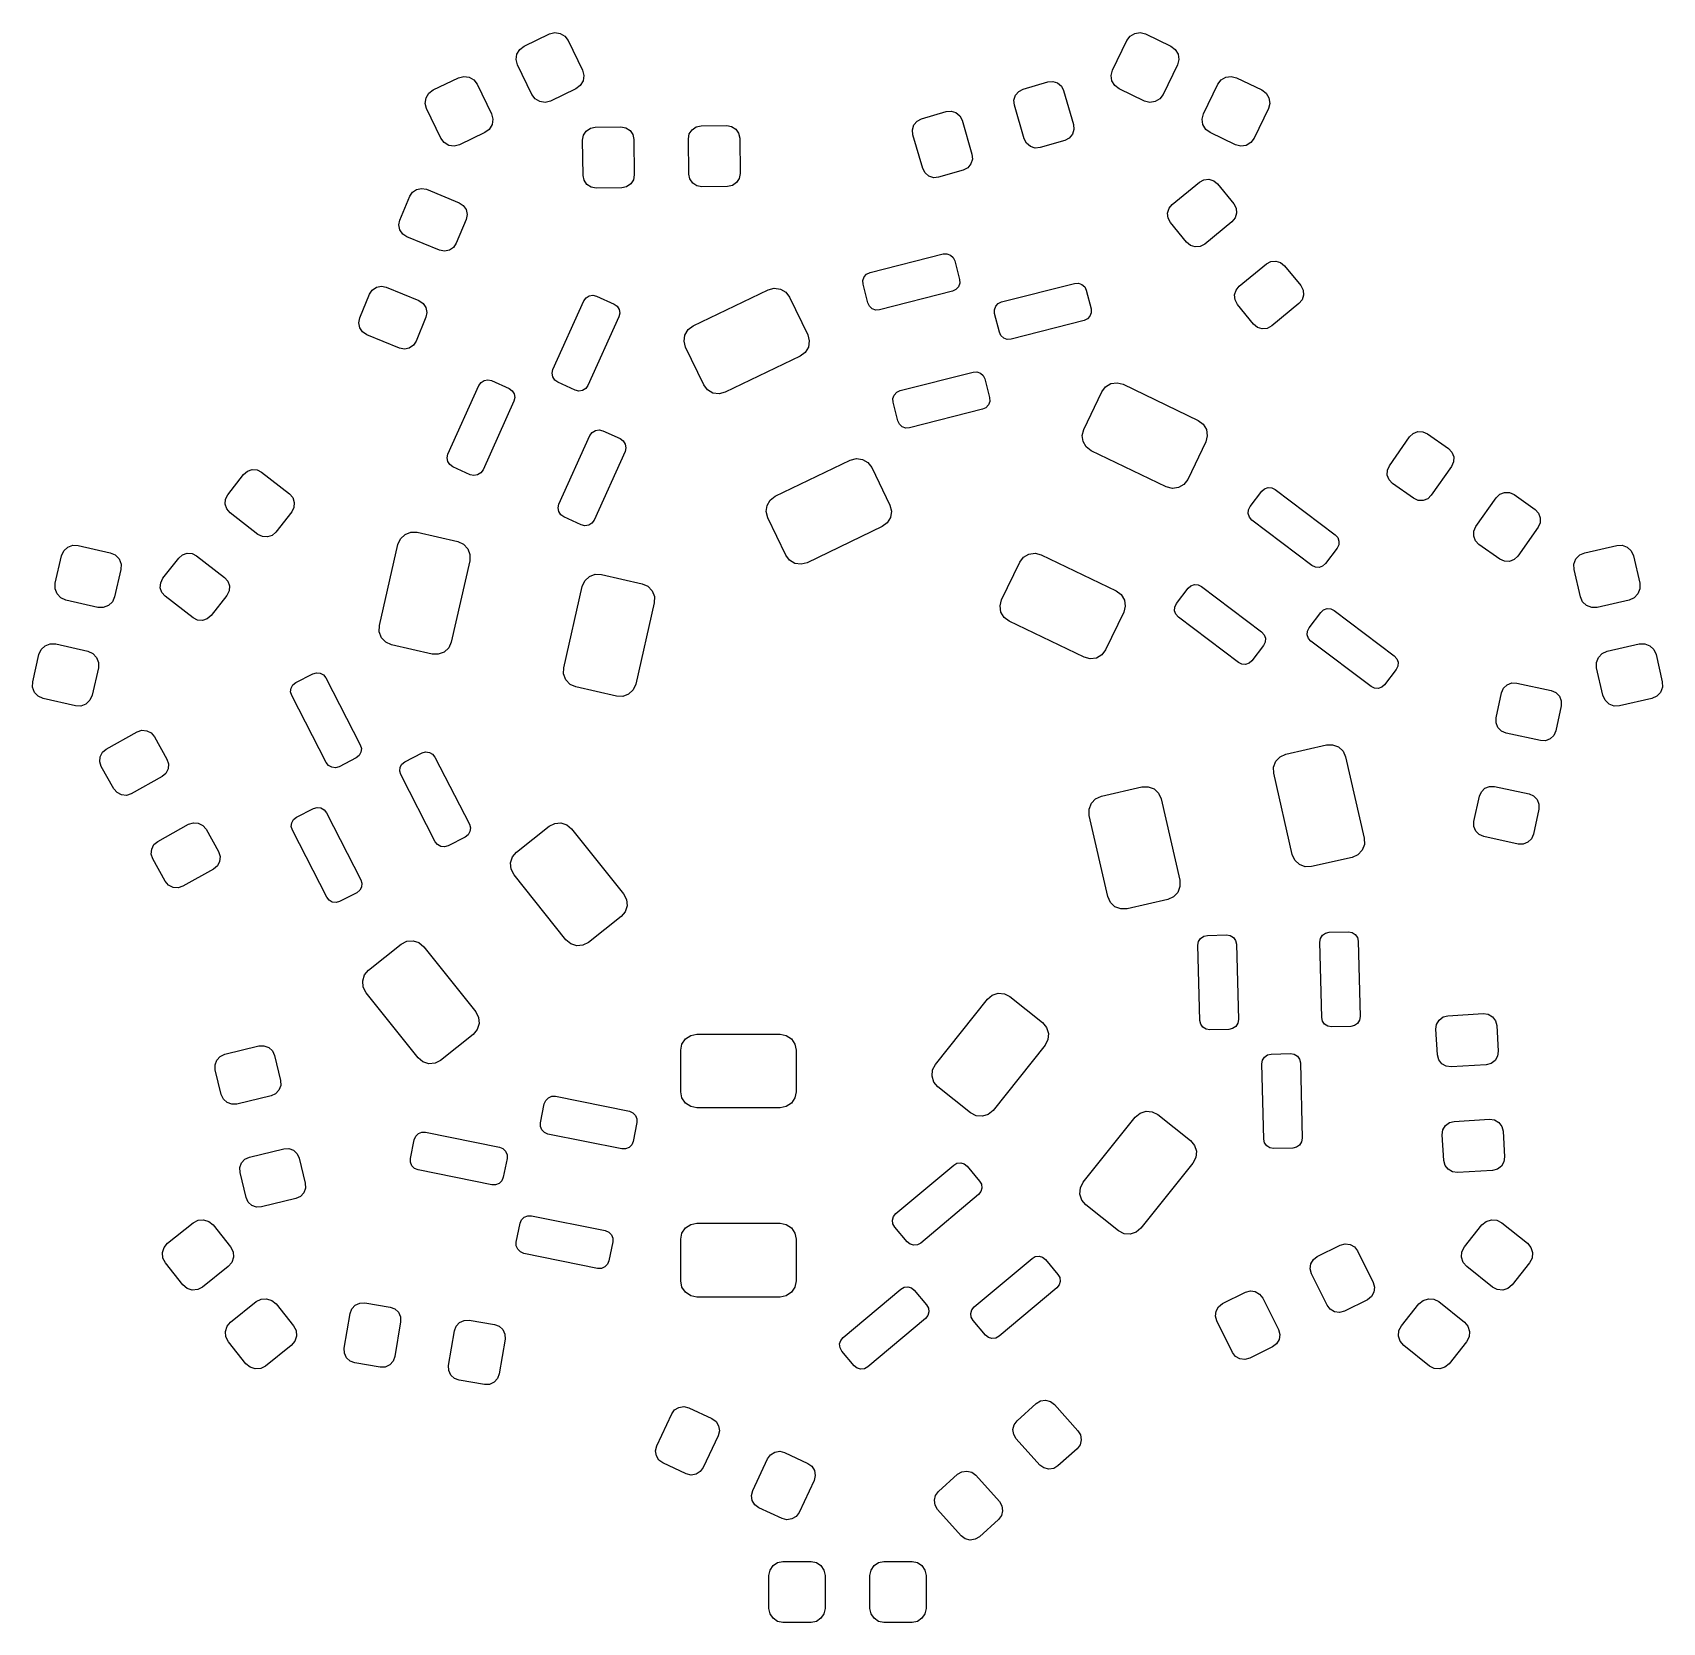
# Model space of a CAD drawing. Extents: x 37.3 to 62.7, y 63.2 to 88.
import ezdxf

# ---------------------------------------------------------------- set-up
doc = ezdxf.new("R2010")
doc.units = 0

msp = doc.modelspace()

# ---------------------------------------------------------------- linework, layer by layer
at = {"layer": 'Layer 1', "color": 7}
for points in [[(44.8552, 87.5251), (44.8339, 87.6077), (44.8458, 87.6922), (44.8892, 87.7658), (44.9574, 87.8171), (45.3515, 88.0069), (45.4342, 88.0282), (45.5187, 88.0163), (45.5922, 87.9729), (45.6435, 87.9047), (45.8659, 87.443), (45.8872, 87.3603), (45.8753, 87.2758), (45.8319, 87.2023), (45.7637, 87.151), (45.3696, 86.9612), (45.2869, 86.9398), (45.2024, 86.9518), (45.1289, 86.9951), (45.0776, 87.0633), (44.8552, 87.5251)], [(54.3565, 87.9047), (54.4078, 87.9729), (54.4813, 88.0163), (54.5658, 88.0282), (54.6485, 88.0069), (55.0426, 87.8171), (55.1108, 87.7658), (55.1542, 87.6922), (55.1661, 87.6077), (55.1448, 87.5251), (54.9224, 87.0633), (54.8711, 86.9951), (54.7976, 86.9518), (54.7131, 86.9398), (54.6304, 86.9612), (54.2363, 87.151), (54.1681, 87.2023), (54.1247, 87.2758), (54.1128, 87.3603), (54.1341, 87.443), (54.3565, 87.9047)], [(43.4362, 86.8417), (43.4148, 86.9244), (43.4268, 87.0089), (43.4701, 87.0824), (43.5383, 87.1337), (43.9325, 87.3235), (44.0152, 87.3449), (44.0997, 87.3329), (44.1732, 87.2896), (44.2245, 87.2214), (44.4469, 86.7596), (44.4682, 86.677), (44.4563, 86.5925), (44.4129, 86.5189), (44.3447, 86.4676), (43.9505, 86.2778), (43.8679, 86.2565), (43.7834, 86.2684), (43.7099, 86.3118), (43.6585, 86.38), (43.4362, 86.8417)], [(53.5251, 86.5948), (53.532, 86.517), (53.5086, 86.4426), (53.4584, 86.3828), (53.3892, 86.3467), (53.0053, 86.2345), (52.9276, 86.2277), (52.8531, 86.2511), (52.7933, 86.3012), (52.7572, 86.3704), (52.603, 86.8984), (52.5961, 86.9761), (52.6196, 87.0505), (52.6697, 87.1104), (52.7389, 87.1464), (53.1228, 87.2586), (53.2006, 87.2654), (53.275, 87.242), (53.3348, 87.1919), (53.3709, 87.1227), (53.5251, 86.5948)], [(55.7755, 87.2214), (55.8268, 87.2896), (55.9003, 87.3329), (55.9848, 87.3449), (56.0675, 87.3235), (56.4617, 87.1337), (56.5299, 87.0824), (56.5732, 87.0089), (56.5852, 86.9244), (56.5638, 86.8417), (56.3415, 86.38), (56.2901, 86.3118), (56.2166, 86.2684), (56.1321, 86.2565), (56.0495, 86.2778), (55.6553, 86.4676), (55.5871, 86.5189), (55.5437, 86.5925), (55.5318, 86.677), (55.5531, 86.7596), (55.7755, 87.2214)], [(51.9413, 86.1321), (51.9482, 86.0543), (51.9248, 85.9799), (51.8746, 85.9201), (51.8054, 85.884), (51.4215, 85.7718), (51.3438, 85.765), (51.2693, 85.7884), (51.2095, 85.8385), (51.1734, 85.9077), (51.0192, 86.4357), (51.0123, 86.5134), (51.0358, 86.5878), (51.0859, 86.6476), (51.1551, 86.6837), (51.539, 86.7959), (51.6168, 86.8027), (51.6912, 86.7793), (51.751, 86.7292), (51.7871, 86.66), (51.9413, 86.1321)], [(45.8689, 86.3506), (45.8831, 86.4273), (45.9257, 86.4928), (45.99, 86.5369), (46.0663, 86.5531), (46.4663, 86.5581), (46.543, 86.5438), (46.6085, 86.5013), (46.6526, 86.4369), (46.6688, 86.3606), (46.6756, 85.8106), (46.6614, 85.7339), (46.6188, 85.6685), (46.5545, 85.6243), (46.4782, 85.6082), (46.0782, 85.6032), (46.0015, 85.6174), (45.936, 85.66), (45.8919, 85.7243), (45.8757, 85.8007), (45.8689, 86.3506)], [(47.5187, 86.3712), (47.533, 86.4479), (47.5755, 86.5133), (47.6399, 86.5575), (47.7162, 86.5737), (48.1162, 86.5787), (48.1929, 86.5644), (48.2583, 86.5218), (48.3025, 86.4575), (48.3187, 86.3812), (48.3255, 85.8312), (48.3112, 85.7545), (48.2687, 85.6891), (48.2044, 85.6449), (48.128, 85.6287), (47.7281, 85.6237), (47.6513, 85.638), (47.5859, 85.6805), (47.5418, 85.7449), (47.5256, 85.8212), (47.5187, 86.3712)], [(55.4893, 85.6966), (55.5581, 85.7333), (55.6358, 85.7408), (55.7105, 85.718), (55.7707, 85.6684), (56.024, 85.3588), (56.0607, 85.2899), (56.0682, 85.2123), (56.0454, 85.1376), (55.9958, 85.0774), (55.5701, 84.7291), (55.5012, 84.6925), (55.4236, 84.6849), (55.3489, 84.7077), (55.2887, 84.7573), (55.0354, 85.0669), (54.9987, 85.1358), (54.9912, 85.2134), (55.014, 85.2881), (55.0636, 85.3483), (55.4893, 85.6966)], [(43.942, 85.375), (44.007, 85.3319), (44.0506, 85.2672), (44.0662, 85.1907), (44.0512, 85.1141), (43.8995, 84.744), (43.8564, 84.6789), (43.7917, 84.6353), (43.7152, 84.6198), (43.6386, 84.6348), (43.1297, 84.8433), (43.0647, 84.8865), (43.0211, 84.9512), (43.0055, 85.0277), (43.0205, 85.1042), (43.1722, 85.4744), (43.2153, 85.5394), (43.28, 85.583), (43.3565, 85.5985), (43.4331, 85.5836), (43.942, 85.375)], [(50.2431, 84.103), (50.24, 84.1615), (50.2595, 84.2167), (50.2987, 84.2602), (50.3515, 84.2854), (51.4901, 84.5754), (51.5486, 84.5785), (51.6038, 84.5589), (51.6473, 84.5198), (51.6725, 84.467), (51.7465, 84.1763), (51.7496, 84.1178), (51.7301, 84.0627), (51.691, 84.0191), (51.6382, 83.9939), (50.4995, 83.704), (50.4411, 83.7009), (50.3859, 83.7204), (50.3424, 83.7595), (50.3172, 83.8123), (50.2431, 84.103)], [(56.534, 84.4195), (56.6029, 84.4562), (56.6806, 84.4637), (56.7552, 84.4409), (56.8155, 84.3913), (57.0687, 84.0817), (57.1054, 84.0128), (57.1129, 83.9352), (57.0902, 83.8605), (57.0406, 83.8003), (56.6149, 83.452), (56.546, 83.4154), (56.4683, 83.4078), (56.3937, 83.4306), (56.3334, 83.4802), (56.0802, 83.7898), (56.0435, 83.8587), (56.036, 83.9363), (56.0587, 84.011), (56.1083, 84.0712), (56.534, 84.4195)], [(43.3163, 83.8483), (43.3813, 83.8051), (43.4249, 83.7404), (43.4404, 83.6639), (43.4255, 83.5874), (43.2738, 83.2172), (43.2307, 83.1522), (43.166, 83.1086), (43.0895, 83.0931), (43.0129, 83.108), (42.504, 83.3166), (42.4389, 83.3597), (42.3953, 83.4244), (42.3798, 83.5009), (42.3948, 83.5775), (42.5465, 83.9476), (42.5896, 84.0127), (42.6543, 84.0563), (42.7308, 84.0718), (42.8074, 84.0568), (43.3163, 83.8483)], [(45.4809, 82.5738), (45.4333, 82.6078), (45.4023, 82.6575), (45.3927, 82.7152), (45.4059, 82.7722), (45.8892, 83.8433), (45.9232, 83.8909), (45.9728, 83.9219), (46.0306, 83.9315), (46.0876, 83.9183), (46.361, 83.7949), (46.4087, 83.7609), (46.4396, 83.7112), (46.4493, 83.6535), (46.4361, 83.5965), (45.9528, 82.5255), (45.9188, 82.4778), (45.8691, 82.4469), (45.8114, 82.4372), (45.7544, 82.4504), (45.4809, 82.5738)], [(48.7642, 84.0175), (48.8586, 84.0419), (48.9552, 84.0282), (49.0392, 83.9787), (49.0979, 83.9007), (49.3799, 83.3151), (49.4043, 83.2207), (49.3906, 83.1241), (49.3411, 83.0401), (49.2631, 82.9814), (48.0919, 82.4174), (47.9974, 82.393), (47.9008, 82.4066), (47.8168, 82.4562), (47.7582, 82.5341), (47.4761, 83.1198), (47.4518, 83.2142), (47.4654, 83.3108), (47.515, 83.3948), (47.5929, 83.4535), (48.7642, 84.0175)], [(52.2946, 83.6451), (52.2915, 83.7035), (52.311, 83.7587), (52.3501, 83.8022), (52.4029, 83.8275), (53.5416, 84.1174), (53.6, 84.1205), (53.6552, 84.101), (53.6987, 84.0619), (53.724, 84.0091), (53.798, 83.7183), (53.8011, 83.6599), (53.7816, 83.6047), (53.7425, 83.5612), (53.6896, 83.536), (52.551, 83.246), (52.4925, 83.2429), (52.4373, 83.2624), (52.3938, 83.3015), (52.3686, 83.3544), (52.2946, 83.6451)], [(43.8438, 81.2555), (43.7962, 81.2895), (43.7652, 81.3391), (43.7556, 81.3969), (43.7688, 81.4539), (44.2521, 82.5249), (44.2861, 82.5725), (44.3357, 82.6035), (44.3935, 82.6131), (44.4505, 82.5999), (44.7239, 82.4766), (44.7716, 82.4425), (44.8025, 82.3929), (44.8122, 82.3352), (44.799, 82.2781), (44.3157, 81.2071), (44.2817, 81.1595), (44.232, 81.1285), (44.1743, 81.1189), (44.1173, 81.1321), (43.8438, 81.2555)], [(50.712, 82.2618), (50.7089, 82.3202), (50.7284, 82.3754), (50.7675, 82.4189), (50.8203, 82.4442), (51.959, 82.7341), (52.0174, 82.7372), (52.0726, 82.7177), (52.1161, 82.6786), (52.1414, 82.6258), (52.2154, 82.335), (52.2185, 82.2766), (52.199, 82.2214), (52.1598, 82.1779), (52.107, 82.1527), (50.9684, 81.8627), (50.9099, 81.8596), (50.8547, 81.8791), (50.8112, 81.9183), (50.786, 81.9711), (50.712, 82.2618)], [(55.4704, 81.9783), (55.5483, 81.9196), (55.5979, 81.8356), (55.6115, 81.739), (55.5871, 81.6446), (55.3051, 81.0589), (55.2465, 80.981), (55.1625, 80.9314), (55.0659, 80.9178), (54.9714, 80.9422), (53.8002, 81.5062), (53.7222, 81.5649), (53.6727, 81.6489), (53.659, 81.7455), (53.6834, 81.8399), (53.9654, 82.4255), (54.0241, 82.5035), (54.1081, 82.553), (54.2047, 82.5667), (54.2991, 82.5423), (55.4704, 81.9783)], [(45.5757, 80.474), (45.5281, 80.508), (45.4971, 80.5577), (45.4875, 80.6154), (45.5007, 80.6724), (45.9839, 81.7435), (46.0179, 81.7911), (46.0676, 81.8221), (46.1253, 81.8317), (46.1823, 81.8185), (46.4558, 81.6951), (46.5034, 81.6611), (46.5344, 81.6114), (46.544, 81.5537), (46.5308, 81.4967), (46.0476, 80.4257), (46.0135, 80.378), (45.9639, 80.3471), (45.9062, 80.3374), (45.8491, 80.3506), (45.5757, 80.474)], [(59.1045, 80.8127), (59.048, 80.7588), (58.9752, 80.7307), (58.8972, 80.7326), (58.8259, 80.7642), (58.4988, 80.9945), (58.4449, 81.051), (58.4168, 81.1238), (58.4187, 81.2018), (58.4504, 81.2732), (58.7669, 81.7229), (58.8234, 81.7767), (58.8962, 81.8048), (58.9743, 81.8029), (59.0456, 81.7713), (59.3727, 81.5411), (59.4265, 81.4846), (59.4546, 81.4118), (59.4527, 81.3338), (59.4211, 81.2624), (59.1045, 80.8127)], [(50.0441, 81.3597), (50.1386, 81.384), (50.2352, 81.3704), (50.3192, 81.3208), (50.3778, 81.2429), (50.6599, 80.6573), (50.6842, 80.5628), (50.6706, 80.4662), (50.621, 80.3822), (50.5431, 80.3235), (49.3718, 79.7595), (49.2774, 79.7351), (49.1808, 79.7488), (49.0968, 79.7983), (49.0381, 79.8763), (48.7561, 80.4619), (48.7317, 80.5564), (48.7454, 80.6529), (48.7949, 80.737), (48.8729, 80.7956), (50.0441, 81.3597)], [(40.3719, 80.5396), (40.3208, 80.5986), (40.2962, 80.6726), (40.3018, 80.7505), (40.3367, 80.8203), (40.5822, 81.1361), (40.6412, 81.1872), (40.7152, 81.2118), (40.7931, 81.2062), (40.8628, 81.1712), (41.2971, 80.8337), (41.3482, 80.7747), (41.3728, 80.7007), (41.3672, 80.6228), (41.3323, 80.5531), (41.0868, 80.2372), (41.0278, 80.1862), (40.9537, 80.1615), (40.8759, 80.1671), (40.8061, 80.2021), (40.3719, 80.5396)], [(56.4594, 80.8753), (56.5031, 80.9142), (56.5584, 80.9333), (56.6168, 80.9298), (56.6695, 80.9043), (57.6061, 80.1948), (57.645, 80.1511), (57.6641, 80.0958), (57.6607, 80.0373), (57.6351, 79.9847), (57.454, 79.7455), (57.4102, 79.7067), (57.3549, 79.6875), (57.2965, 79.691), (57.2438, 79.7165), (56.3072, 80.426), (56.2683, 80.4698), (56.2492, 80.5251), (56.2527, 80.5835), (56.2782, 80.6362), (56.4594, 80.8753)], [(60.4538, 79.8629), (60.3973, 79.8091), (60.3245, 79.781), (60.2464, 79.7829), (60.1751, 79.8145), (59.848, 80.0447), (59.7942, 80.1012), (59.7661, 80.174), (59.768, 80.252), (59.7996, 80.3234), (60.1162, 80.7731), (60.1727, 80.827), (60.2455, 80.8551), (60.3235, 80.8532), (60.3948, 80.8216), (60.7219, 80.5913), (60.7758, 80.5348), (60.8039, 80.462), (60.802, 80.384), (60.7704, 80.3126), (60.4538, 79.8629)], [(42.9886, 80.0459), (43.0284, 80.1349), (43.0993, 80.2019), (43.1904, 80.2367), (43.2879, 80.234), (43.9216, 80.0893), (44.0107, 80.0495), (44.0777, 79.9786), (44.1125, 79.8875), (44.1097, 79.79), (43.8205, 78.5225), (43.7806, 78.4335), (43.7097, 78.3665), (43.6186, 78.3317), (43.5211, 78.3344), (42.8874, 78.4791), (42.7984, 78.5189), (42.7313, 78.5898), (42.6966, 78.6809), (42.6993, 78.7784), (42.9886, 80.0459)], [(37.809, 79.1766), (37.7311, 79.2115), (37.6725, 79.2735), (37.6421, 79.3532), (37.6445, 79.4386), (37.7418, 79.8651), (37.7767, 79.943), (37.8387, 80.0016), (37.9184, 80.0321), (38.0037, 80.0297), (38.5034, 79.9156), (38.5813, 79.8808), (38.6399, 79.8188), (38.6704, 79.739), (38.668, 79.6537), (38.5706, 79.2272), (38.5358, 79.1493), (38.4737, 79.0906), (38.394, 79.0602), (38.3087, 79.0626), (37.809, 79.1766)], [(39.3593, 79.2369), (39.3082, 79.2959), (39.2836, 79.3699), (39.2892, 79.4477), (39.3241, 79.5175), (39.5696, 79.8333), (39.6286, 79.8844), (39.7026, 79.909), (39.7805, 79.9034), (39.8502, 79.8685), (40.2845, 79.531), (40.3356, 79.472), (40.3602, 79.3979), (40.3546, 79.3201), (40.3197, 79.2503), (40.0742, 78.9345), (40.0152, 78.8834), (39.9411, 78.8588), (39.8633, 78.8644), (39.7935, 78.8993), (39.3593, 79.2369)], [(54.1904, 79.3204), (54.2684, 79.2618), (54.3179, 79.1777), (54.3316, 79.0811), (54.3072, 78.9867), (54.0252, 78.4011), (53.9665, 78.3231), (53.8825, 78.2736), (53.7859, 78.2599), (53.6915, 78.2843), (52.5202, 78.8483), (52.4423, 78.907), (52.3927, 78.991), (52.3791, 79.0876), (52.4034, 79.1821), (52.6854, 79.7677), (52.7441, 79.8456), (52.8281, 79.8952), (52.9247, 79.9088), (53.0192, 79.8845), (54.1904, 79.3204)], [(61.9963, 80.0297), (62.0816, 80.0321), (62.1613, 80.0016), (62.2233, 79.943), (62.2582, 79.8651), (62.3555, 79.4386), (62.3579, 79.3532), (62.3275, 79.2735), (62.2689, 79.2115), (62.191, 79.1766), (61.6913, 79.0626), (61.606, 79.0602), (61.5262, 79.0906), (61.4642, 79.1493), (61.4294, 79.2272), (61.332, 79.6537), (61.3296, 79.739), (61.3601, 79.8188), (61.4187, 79.8808), (61.4966, 79.9156), (61.9963, 80.0297)], [(45.8646, 79.3894), (45.9045, 79.4785), (45.9753, 79.5455), (46.0665, 79.5803), (46.164, 79.5775), (46.7977, 79.4329), (46.8867, 79.393), (46.9537, 79.3222), (46.9885, 79.231), (46.9858, 79.1335), (46.6965, 77.8661), (46.6567, 77.7771), (46.5858, 77.7101), (46.4946, 77.6753), (46.3971, 77.678), (45.7634, 77.8226), (45.6744, 77.8625), (45.6074, 77.9334), (45.5726, 78.0245), (45.5753, 78.122), (45.8646, 79.3894)], [(55.3121, 79.3607), (55.3559, 79.3996), (55.4112, 79.4188), (55.4696, 79.4153), (55.5223, 79.3897), (56.4589, 78.6803), (56.4978, 78.6365), (56.5169, 78.5812), (56.5135, 78.5228), (56.4879, 78.4701), (56.3068, 78.231), (56.263, 78.1921), (56.2077, 78.173), (56.1493, 78.1764), (56.0966, 78.202), (55.16, 78.9115), (55.1211, 78.9552), (55.102, 79.0105), (55.1054, 79.0689), (55.131, 79.1216), (55.3121, 79.3607)], [(57.3804, 78.9859), (57.4241, 79.0247), (57.4794, 79.0439), (57.5378, 79.0404), (57.5905, 79.0149), (58.5271, 78.3054), (58.566, 78.2616), (58.5852, 78.2063), (58.5817, 78.1479), (58.5561, 78.0953), (58.375, 77.8561), (58.3312, 77.8173), (58.2759, 77.7981), (58.2175, 77.8016), (58.1648, 77.8271), (57.2282, 78.5366), (57.1894, 78.5804), (57.1702, 78.6357), (57.1737, 78.6941), (57.1992, 78.7467), (57.3804, 78.9859)], [(37.4586, 77.6411), (37.3807, 77.676), (37.322, 77.738), (37.2916, 77.8177), (37.294, 77.903), (37.3913, 78.3296), (37.4262, 78.4075), (37.4882, 78.4661), (37.568, 78.4966), (37.6533, 78.4942), (38.1529, 78.3801), (38.2308, 78.3453), (38.2895, 78.2832), (38.3199, 78.2035), (38.3175, 78.1182), (38.2202, 77.6917), (38.1853, 77.6137), (38.1233, 77.5551), (38.0435, 77.5247), (37.9582, 77.5271), (37.4586, 77.6411)], [(62.3467, 78.4942), (62.432, 78.4966), (62.5118, 78.4661), (62.5738, 78.4075), (62.6087, 78.3296), (62.706, 77.903), (62.7084, 77.8177), (62.678, 77.738), (62.6193, 77.676), (62.5414, 77.6411), (62.0418, 77.5271), (61.9565, 77.5247), (61.8767, 77.5551), (61.8147, 77.6137), (61.7798, 77.6917), (61.6825, 78.1182), (61.6801, 78.2035), (61.7105, 78.2832), (61.7692, 78.3453), (61.8471, 78.3801), (62.3467, 78.4942)], [(42.0702, 76.5788), (42.0139, 76.5627), (41.9558, 76.5695), (41.9047, 76.5979), (41.8683, 76.6438), (41.3323, 77.6894), (41.3162, 77.7457), (41.323, 77.8038), (41.3515, 77.855), (41.3973, 77.8913), (41.6643, 78.0282), (41.7206, 78.0442), (41.7787, 78.0375), (41.8298, 78.009), (41.8662, 77.9631), (42.4022, 76.9175), (42.4183, 76.8613), (42.4115, 76.8031), (42.3831, 76.752), (42.3372, 76.7156), (42.0702, 76.5788)], [(60.9761, 77.7673), (61.0478, 77.7363), (61.1021, 77.6802), (61.1308, 77.6077), (61.1296, 77.5297), (61.0455, 77.1386), (61.0145, 77.067), (60.9584, 77.0127), (60.8859, 76.9839), (60.8079, 76.9852), (60.2702, 77.1009), (60.1985, 77.1318), (60.1442, 77.1879), (60.1155, 77.2604), (60.1167, 77.3385), (60.2009, 77.7295), (60.2318, 77.8011), (60.2879, 77.8554), (60.3604, 77.8842), (60.4384, 77.883), (60.9761, 77.7673)], [(38.9207, 77.1221), (38.9949, 77.1461), (39.0727, 77.1398), (39.1422, 77.1043), (39.1927, 77.0448), (39.3875, 76.6955), (39.4115, 76.6212), (39.4053, 76.5434), (39.3697, 76.4739), (39.3103, 76.4234), (38.8299, 76.1555), (38.7556, 76.1316), (38.6778, 76.1378), (38.6084, 76.1734), (38.5578, 76.2328), (38.363, 76.5822), (38.339, 76.6564), (38.3453, 76.7342), (38.3809, 76.8037), (38.4403, 76.8543), (38.9207, 77.1221)], [(43.771, 75.3437), (43.7147, 75.3276), (43.6566, 75.3344), (43.6054, 75.3628), (43.5691, 75.4087), (43.033, 76.4543), (43.017, 76.5106), (43.0238, 76.5687), (43.0522, 76.6199), (43.0981, 76.6562), (43.3651, 76.7931), (43.4213, 76.8091), (43.4795, 76.8024), (43.5306, 76.7739), (43.567, 76.728), (44.103, 75.6824), (44.119, 75.6261), (44.1123, 75.568), (44.0838, 75.5169), (44.038, 75.4805), (43.771, 75.3437)], [(58.0573, 75.4637), (58.06, 75.3662), (58.0252, 75.2751), (57.9582, 75.2042), (57.8692, 75.1643), (57.2355, 75.0197), (57.138, 75.017), (57.0468, 75.0517), (56.9759, 75.1188), (56.9361, 75.2078), (56.6468, 76.4752), (56.6441, 76.5727), (56.6789, 76.6638), (56.7459, 76.7347), (56.8349, 76.7746), (57.4686, 76.9192), (57.5661, 76.9219), (57.6573, 76.8872), (57.7282, 76.8201), (57.768, 76.7311), (58.0573, 75.4637)], [(55.1812, 74.8073), (55.184, 74.7098), (55.1492, 74.6186), (55.0822, 74.5477), (54.9931, 74.5079), (54.3594, 74.3633), (54.2619, 74.3605), (54.1708, 74.3953), (54.0999, 74.4623), (54.0601, 74.5514), (53.7708, 75.8188), (53.7681, 75.9163), (53.8028, 76.0074), (53.8699, 76.0783), (53.9589, 76.1181), (54.5926, 76.2628), (54.6901, 76.2655), (54.7812, 76.2307), (54.8521, 76.1637), (54.892, 76.0747), (55.1812, 74.8073)], [(60.6291, 76.1542), (60.7007, 76.1232), (60.755, 76.0672), (60.7837, 75.9946), (60.7825, 75.9166), (60.6984, 75.5255), (60.6674, 75.4539), (60.6114, 75.3996), (60.5388, 75.3709), (60.4608, 75.3721), (59.9231, 75.4878), (59.8515, 75.5188), (59.7972, 75.5748), (59.7684, 75.6473), (59.7696, 75.7254), (59.8538, 76.1164), (59.8848, 76.188), (59.9408, 76.2424), (60.0133, 76.2711), (60.0914, 76.2699), (60.6291, 76.1542)], [(42.0802, 74.4769), (42.024, 74.4608), (41.9658, 74.4676), (41.9147, 74.496), (41.8783, 74.5419), (41.3423, 75.5875), (41.3263, 75.6438), (41.333, 75.7019), (41.3615, 75.7531), (41.4073, 75.7894), (41.6743, 75.9263), (41.7306, 75.9423), (41.7887, 75.9356), (41.8399, 75.9071), (41.8762, 75.8612), (42.4123, 74.8156), (42.4283, 74.7593), (42.4216, 74.7012), (42.3931, 74.6501), (42.3472, 74.6137), (42.0802, 74.4769)], [(39.7242, 75.681), (39.7985, 75.705), (39.8762, 75.6987), (39.9457, 75.6631), (39.9963, 75.6037), (40.1911, 75.2543), (40.2151, 75.1801), (40.2088, 75.1023), (40.1732, 75.0328), (40.1138, 74.9823), (39.6334, 74.7144), (39.5592, 74.6904), (39.4814, 74.6967), (39.4119, 74.7323), (39.3613, 74.7917), (39.1665, 75.1411), (39.1426, 75.2153), (39.1488, 75.2931), (39.1844, 75.3626), (39.2438, 75.4131), (39.7242, 75.681)], [(44.7991, 74.8933), (44.7544, 74.98), (44.7462, 75.0772), (44.7758, 75.1701), (44.8387, 75.2446), (45.3469, 75.6499), (45.4336, 75.6947), (45.5308, 75.7029), (45.6237, 75.6733), (45.6982, 75.6103), (46.5088, 74.5939), (46.5535, 74.5073), (46.5617, 74.4101), (46.5321, 74.3171), (46.4692, 74.2426), (45.961, 73.8373), (45.8743, 73.7926), (45.7771, 73.7844), (45.6842, 73.814), (45.6097, 73.8769), (44.7991, 74.8933)], [(57.8115, 74.0028), (57.8692, 73.9928), (57.9187, 73.9615), (57.9524, 73.9137), (57.9652, 73.8566), (57.9945, 72.6819), (57.9845, 72.6243), (57.9533, 72.5748), (57.9054, 72.5411), (57.8483, 72.5282), (57.5484, 72.5208), (57.4907, 72.5308), (57.4413, 72.562), (57.4076, 72.6099), (57.3947, 72.667), (57.3654, 73.8416), (57.3754, 73.8993), (57.4067, 73.9487), (57.4545, 73.9825), (57.5116, 73.9953), (57.8115, 74.0028)], [(42.4927, 73.054), (42.4479, 73.1407), (42.4398, 73.2379), (42.4694, 73.3308), (42.5323, 73.4053), (43.0405, 73.8106), (43.1272, 73.8554), (43.2244, 73.8636), (43.3173, 73.834), (43.3918, 73.771), (44.2024, 72.7546), (44.2471, 72.668), (44.2553, 72.5708), (44.2257, 72.4778), (44.1628, 72.4033), (43.6546, 71.998), (43.5679, 71.9533), (43.4707, 71.9451), (43.3778, 71.9747), (43.3033, 72.0376), (42.4927, 73.054)], [(55.9121, 73.9554), (55.9698, 73.9454), (56.0193, 73.9141), (56.053, 73.8663), (56.0658, 73.8092), (56.0951, 72.6346), (56.0851, 72.5769), (56.0538, 72.5274), (56.006, 72.4937), (55.9489, 72.4809), (55.649, 72.4734), (55.5913, 72.4834), (55.5419, 72.5147), (55.5082, 72.5625), (55.4953, 72.6196), (55.466, 73.7942), (55.476, 73.8519), (55.5073, 73.9014), (55.5551, 73.9351), (55.6122, 73.9479), (55.9121, 73.9554)], [(52.2705, 71.2187), (52.1959, 71.1558), (52.103, 71.1261), (52.0058, 71.1343), (51.9191, 71.1791), (51.411, 71.5844), (51.348, 71.6589), (51.3184, 71.7519), (51.3266, 71.8491), (51.3714, 71.9357), (52.1819, 72.9521), (52.2564, 73.015), (52.3494, 73.0447), (52.4466, 73.0365), (52.5332, 72.9917), (53.0414, 72.5864), (53.1044, 72.5119), (53.134, 72.4189), (53.1258, 72.3217), (53.081, 72.2351), (52.2705, 71.2187)], [(59.4118, 71.8957), (59.3345, 71.9063), (59.2671, 71.9457), (59.22, 72.0079), (59.2002, 72.0833), (59.1763, 72.4826), (59.1869, 72.5599), (59.2263, 72.6273), (59.2885, 72.6745), (59.364, 72.6942), (59.913, 72.7271), (59.9903, 72.7165), (60.0577, 72.6771), (60.1048, 72.6149), (60.1246, 72.5394), (60.1485, 72.1402), (60.1379, 72.0628), (60.0985, 71.9955), (60.0363, 71.9483), (59.9608, 71.9286), (59.4118, 71.8957)], [(40.4752, 71.316), (40.3972, 71.3129), (40.324, 71.3398), (40.2666, 71.3927), (40.2339, 71.4635), (40.14, 71.8524), (40.1368, 71.9303), (40.1638, 72.0036), (40.2167, 72.061), (40.2875, 72.0937), (40.8221, 72.2228), (40.9001, 72.2259), (40.9733, 72.199), (41.0307, 72.1461), (41.0635, 72.0753), (41.1573, 71.6865), (41.1605, 71.6085), (41.1336, 71.5352), (41.0807, 71.4779), (41.0098, 71.4451), (40.4752, 71.316)], [(47.65, 71.257), (47.5543, 71.276), (47.4732, 71.3302), (47.419, 71.4113), (47.4, 71.507), (47.4, 72.157), (47.419, 72.2527), (47.4732, 72.3338), (47.5543, 72.388), (47.65, 72.407), (48.95, 72.407), (49.0457, 72.388), (49.1268, 72.3338), (49.181, 72.2527), (49.2, 72.157), (49.2, 71.507), (49.181, 71.4113), (49.1268, 71.3302), (49.0457, 71.276), (48.95, 71.257), (47.65, 71.257)], [(56.9086, 72.1047), (56.9663, 72.0947), (57.0157, 72.0634), (57.0494, 72.0156), (57.0623, 71.9585), (57.0916, 70.7838), (57.0816, 70.7262), (57.0503, 70.6767), (57.0025, 70.643), (56.9454, 70.6301), (56.6454, 70.6227), (56.5878, 70.6327), (56.5383, 70.6639), (56.5046, 70.7118), (56.4918, 70.7689), (56.4625, 71.9435), (56.4724, 72.0012), (56.5037, 72.0506), (56.5516, 72.0844), (56.6087, 72.0972), (56.9086, 72.1047)], [(46.6569, 70.734), (46.6343, 70.68), (46.5928, 70.6387), (46.5387, 70.6165), (46.4801, 70.6167), (45.3284, 70.8495), (45.2744, 70.8721), (45.2332, 70.9136), (45.2109, 70.9677), (45.2111, 71.0262), (45.2706, 71.3203), (45.2931, 71.3743), (45.3346, 71.4155), (45.3888, 71.4378), (45.4473, 71.4376), (46.599, 71.2048), (46.653, 71.1822), (46.6943, 71.1407), (46.7165, 71.0866), (46.7163, 71.028), (46.6569, 70.734)], [(54.5769, 69.3794), (54.5023, 69.3165), (54.4094, 69.2869), (54.3122, 69.2951), (54.2255, 69.3398), (53.7174, 69.7451), (53.6544, 69.8196), (53.6248, 69.9126), (53.633, 70.0098), (53.6778, 70.0964), (54.4883, 71.1128), (54.5628, 71.1757), (54.6558, 71.2054), (54.753, 71.1972), (54.8396, 71.1524), (55.3478, 70.7471), (55.4108, 70.6726), (55.4404, 70.5797), (55.4322, 70.4825), (55.3874, 70.3958), (54.5769, 69.3794)], [(59.5105, 70.2486), (59.4332, 70.2592), (59.3658, 70.2986), (59.3187, 70.3608), (59.2989, 70.4363), (59.275, 70.8356), (59.2856, 70.9129), (59.325, 70.9803), (59.3872, 71.0274), (59.4627, 71.0472), (60.0117, 71.0801), (60.089, 71.0695), (60.1563, 71.0301), (60.2035, 70.9679), (60.2233, 70.8924), (60.2472, 70.4931), (60.2366, 70.4158), (60.1972, 70.3484), (60.135, 70.3013), (60.0595, 70.2815), (59.5105, 70.2486)], [(44.6308, 70.1743), (44.6082, 70.1203), (44.5667, 70.0791), (44.5126, 70.0568), (44.4541, 70.057), (43.3024, 70.2899), (43.2484, 70.3124), (43.2071, 70.3539), (43.1849, 70.4081), (43.1851, 70.4666), (43.2445, 70.7607), (43.2671, 70.8147), (43.3086, 70.8559), (43.3627, 70.8781), (43.4213, 70.878), (44.573, 70.6451), (44.627, 70.6226), (44.6682, 70.5811), (44.6904, 70.5269), (44.6903, 70.4684), (44.6308, 70.1743)], [(40.8624, 69.7121), (40.7844, 69.709), (40.7112, 69.7359), (40.6538, 69.7888), (40.621, 69.8596), (40.5272, 70.2484), (40.524, 70.3264), (40.5509, 70.3997), (40.6038, 70.457), (40.6747, 70.4898), (41.2093, 70.6188), (41.2873, 70.622), (41.3605, 70.5951), (41.4179, 70.5422), (41.4507, 70.4714), (41.5445, 70.0825), (41.5477, 70.0046), (41.5208, 69.9313), (41.4679, 69.8739), (41.397, 69.8412), (40.8624, 69.7121)], [(52.0602, 70.1161), (52.0883, 70.0648), (52.0947, 70.0067), (52.0783, 69.9505), (52.0417, 69.9048), (51.1416, 69.1495), (51.0903, 69.1214), (51.0321, 69.115), (50.9759, 69.1314), (50.9303, 69.168), (50.7374, 69.3979), (50.7093, 69.4492), (50.7029, 69.5073), (50.7193, 69.5635), (50.7559, 69.6092), (51.656, 70.3645), (51.7073, 70.3926), (51.7655, 70.399), (51.8217, 70.3826), (51.8674, 70.346), (52.0602, 70.1161)], [(39.9429, 68.4625), (39.8671, 68.4234), (39.7821, 68.4162), (39.7007, 68.4421), (39.6355, 68.4972), (39.3627, 68.8392), (39.3236, 68.915), (39.3164, 69.0001), (39.3423, 69.0814), (39.3974, 69.1466), (39.7981, 69.4662), (39.8739, 69.5053), (39.9589, 69.5125), (40.0403, 69.4866), (40.1055, 69.4315), (40.3783, 69.0895), (40.4174, 69.0137), (40.4246, 68.9286), (40.3987, 68.8473), (40.3436, 68.7821), (39.9429, 68.4625)], [(46.2804, 68.8716), (46.2578, 68.8176), (46.2163, 68.7764), (46.1622, 68.7542), (46.1037, 68.7543), (44.952, 68.9872), (44.8979, 69.0097), (44.8567, 69.0512), (44.8345, 69.1054), (44.8346, 69.1639), (44.8941, 69.458), (44.9167, 69.512), (44.9582, 69.5532), (45.0123, 69.5755), (45.0708, 69.5753), (46.2225, 69.3424), (46.2765, 69.3199), (46.3178, 69.2784), (46.34, 69.2242), (46.3398, 69.1657), (46.2804, 68.8716)], [(47.65, 68.307), (47.5543, 68.326), (47.4732, 68.3802), (47.419, 68.4613), (47.4, 68.557), (47.4, 69.207), (47.419, 69.3027), (47.4732, 69.3838), (47.5543, 69.438), (47.65, 69.457), (48.95, 69.457), (49.0457, 69.438), (49.1268, 69.3838), (49.181, 69.3027), (49.2, 69.207), (49.2, 68.557), (49.181, 68.4613), (49.1268, 68.3802), (49.0457, 68.326), (48.95, 68.307), (47.65, 68.307)], [(60.6026, 69.1466), (60.6577, 69.0814), (60.6836, 69.0001), (60.6764, 68.915), (60.6373, 68.8392), (60.3645, 68.4972), (60.2993, 68.4421), (60.2179, 68.4162), (60.1329, 68.4234), (60.0571, 68.4625), (59.6564, 68.7821), (59.6013, 68.8473), (59.5754, 68.9286), (59.5826, 69.0137), (59.6217, 69.0895), (59.8945, 69.4315), (59.9597, 69.4866), (60.0411, 69.5125), (60.1261, 69.5053), (60.2019, 69.4662), (60.6026, 69.1466)], [(58.1978, 68.5336), (58.2182, 68.4583), (58.2083, 68.3809), (58.1694, 68.3132), (58.1077, 68.2655), (57.7495, 68.0874), (57.6742, 68.067), (57.5968, 68.077), (57.5291, 68.1158), (57.4814, 68.1775), (57.2366, 68.67), (57.2161, 68.7454), (57.2261, 68.8228), (57.2649, 68.8905), (57.3267, 68.9382), (57.6849, 69.1162), (57.7602, 69.1366), (57.8376, 69.1267), (57.9053, 69.0879), (57.953, 69.0261), (58.1978, 68.5336)], [(53.2815, 68.6607), (53.3096, 68.6094), (53.316, 68.5512), (53.2996, 68.495), (53.263, 68.4493), (52.3629, 67.6941), (52.3116, 67.6659), (52.2534, 67.6595), (52.1972, 67.6759), (52.1516, 67.7126), (51.9587, 67.9424), (51.9306, 67.9937), (51.9242, 68.0519), (51.9406, 68.108), (51.9772, 68.1537), (52.8773, 68.909), (52.9286, 68.9371), (52.9868, 68.9435), (53.043, 68.9271), (53.0887, 68.8905), (53.2815, 68.6607)], [(51.2345, 68.1832), (51.2627, 68.1319), (51.269, 68.0737), (51.2527, 68.0175), (51.216, 67.9719), (50.3159, 67.2166), (50.2646, 67.1884), (50.2064, 67.1821), (50.1502, 67.1984), (50.1046, 67.2351), (49.9118, 67.4649), (49.8836, 67.5162), (49.8772, 67.5744), (49.8936, 67.6306), (49.9302, 67.6762), (50.8303, 68.4315), (50.8817, 68.4596), (50.9398, 68.466), (50.996, 68.4496), (51.0417, 68.413), (51.2345, 68.1832)], [(56.7202, 67.7992), (56.7406, 67.7239), (56.7307, 67.6465), (56.6919, 67.5788), (56.6301, 67.5311), (56.2719, 67.3531), (56.1966, 67.3326), (56.1192, 67.3426), (56.0515, 67.3814), (56.0038, 67.4431), (55.759, 67.9357), (55.7386, 68.011), (55.7485, 68.0884), (55.7873, 68.1561), (55.8491, 68.2038), (56.2073, 68.3818), (56.2826, 68.4022), (56.36, 68.3923), (56.4277, 68.3535), (56.4754, 68.2917), (56.7202, 67.7992)], [(40.9249, 67.2311), (40.8491, 67.192), (40.764, 67.1848), (40.6827, 67.2107), (40.6175, 67.2658), (40.3447, 67.6078), (40.3056, 67.6837), (40.2984, 67.7687), (40.3243, 67.85), (40.3794, 67.9152), (40.7801, 68.2348), (40.8559, 68.274), (40.9409, 68.2811), (41.0223, 68.2552), (41.0875, 68.2001), (41.3603, 67.8581), (41.3994, 67.7823), (41.4066, 67.6972), (41.3807, 67.6159), (41.3256, 67.5507), (40.9249, 67.2311)], [(42.2423, 68.0507), (42.2699, 68.1237), (42.3233, 68.1806), (42.3944, 68.2127), (42.4724, 68.2152), (42.867, 68.1497), (42.94, 68.1221), (42.9969, 68.0687), (43.029, 67.9976), (43.0315, 67.9196), (42.9414, 67.377), (42.9138, 67.304), (42.8604, 67.2471), (42.7893, 67.215), (42.7113, 67.2125), (42.3167, 67.278), (42.2437, 67.3056), (42.1868, 67.359), (42.1547, 67.4301), (42.1522, 67.5081), (42.2423, 68.0507)], [(59.6206, 67.9152), (59.6757, 67.85), (59.7016, 67.7687), (59.6944, 67.6837), (59.6553, 67.6078), (59.3825, 67.2658), (59.3173, 67.2107), (59.236, 67.1848), (59.1509, 67.192), (59.0751, 67.2311), (58.6744, 67.5507), (58.6193, 67.6159), (58.5934, 67.6972), (58.6006, 67.7823), (58.6397, 67.8581), (58.9125, 68.2002), (58.9777, 68.2552), (59.0591, 68.2811), (59.1441, 68.274), (59.2199, 68.2348), (59.6206, 67.9152)], [(43.87, 67.7804), (43.8976, 67.8534), (43.951, 67.9103), (44.0221, 67.9424), (44.1001, 67.9449), (44.4947, 67.8794), (44.5677, 67.8518), (44.6246, 67.7984), (44.6567, 67.7273), (44.6592, 67.6493), (44.5691, 67.1067), (44.5415, 67.0337), (44.4881, 66.9768), (44.417, 66.9447), (44.339, 66.9422), (43.9444, 67.0077), (43.8714, 67.0353), (43.8145, 67.0887), (43.7824, 67.1598), (43.7799, 67.2378), (43.87, 67.7804)], [(47.7509, 65.646), (47.7048, 65.5831), (47.638, 65.5426), (47.5609, 65.5308), (47.4851, 65.5493), (47.1226, 65.7183), (47.0597, 65.7645), (47.0192, 65.8312), (47.0073, 65.9083), (47.0259, 65.9841), (47.2583, 66.4826), (47.3044, 66.5455), (47.3711, 66.586), (47.4483, 66.5979), (47.5241, 66.5793), (47.8866, 66.4103), (47.9495, 66.3641), (47.99, 66.2974), (48.0019, 66.2203), (47.9833, 66.1445), (47.7509, 65.646)], [(52.6318, 66.0957), (52.5919, 66.1628), (52.5807, 66.24), (52.5999, 66.3157), (52.6466, 66.3782), (52.9439, 66.6459), (53.011, 66.6858), (53.0882, 66.6969), (53.1638, 66.6777), (53.2263, 66.631), (53.5944, 66.2223), (53.6343, 66.1553), (53.6455, 66.078), (53.6263, 66.0024), (53.5796, 65.9399), (53.2823, 65.6722), (53.2152, 65.6323), (53.138, 65.6211), (53.0624, 65.6403), (52.9998, 65.687), (52.6318, 66.0957)], [(49.2463, 64.9487), (49.2002, 64.8858), (49.1334, 64.8453), (49.0563, 64.8334), (48.9805, 64.852), (48.618, 65.021), (48.5551, 65.0672), (48.5146, 65.1339), (48.5027, 65.211), (48.5213, 65.2868), (48.7537, 65.7853), (48.7998, 65.8482), (48.8666, 65.8887), (48.9437, 65.9006), (49.0195, 65.882), (49.382, 65.713), (49.4449, 65.6668), (49.4854, 65.6001), (49.4973, 65.523), (49.4787, 65.4472), (49.2463, 64.9487)], [(51.4056, 64.9917), (51.3657, 65.0587), (51.3545, 65.136), (51.3737, 65.2116), (51.4204, 65.2741), (51.7177, 65.5418), (51.7848, 65.5817), (51.862, 65.5929), (51.9376, 65.5737), (52.0002, 65.527), (52.3682, 65.1183), (52.4081, 65.0512), (52.4193, 64.974), (52.4001, 64.8983), (52.3534, 64.8358), (52.0561, 64.5681), (51.989, 64.5282), (51.9118, 64.5171), (51.8362, 64.5363), (51.7737, 64.583), (51.4056, 64.9917)], [(49.65, 63.4507), (49.6333, 63.367), (49.5859, 63.2961), (49.515, 63.2487), (49.4312, 63.232), (48.9937, 63.232), (48.91, 63.2487), (48.8391, 63.2961), (48.7917, 63.367), (48.775, 63.4507), (48.775, 63.9633), (48.7917, 64.047), (48.8391, 64.1179), (48.91, 64.1653), (48.9937, 64.182), (49.4312, 64.182), (49.515, 64.1653), (49.5859, 64.1179), (49.6333, 64.047), (49.65, 63.9633), (49.65, 63.4507)], [(51.225, 63.4507), (51.2083, 63.367), (51.1609, 63.2961), (51.09, 63.2487), (51.0062, 63.232), (50.5687, 63.232), (50.485, 63.2487), (50.4141, 63.2961), (50.3667, 63.367), (50.35, 63.4507), (50.35, 63.9633), (50.3667, 64.047), (50.4141, 64.1179), (50.485, 64.1653), (50.5687, 64.182), (51.0062, 64.182), (51.09, 64.1653), (51.1609, 64.1179), (51.2083, 64.047), (51.225, 63.9633), (51.225, 63.4507)]]:
    msp.add_lwpolyline(points, close=True, dxfattribs=at)

doc.saveas('drawing.dxf')
